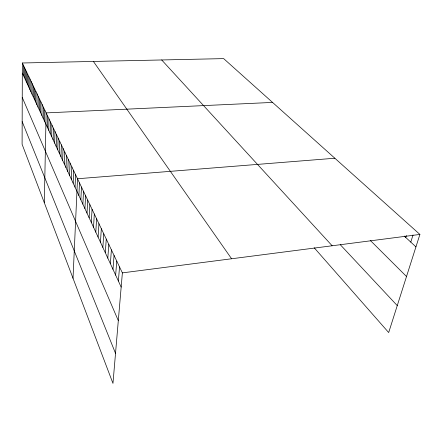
<?xml version="1.0" encoding="UTF-8"?>
<svg xmlns="http://www.w3.org/2000/svg" width="442" height="442" viewBox="0 0 442 442"><rect width="100%" height="100%" fill="white"/><g stroke="black" fill="none" stroke-linecap="round" stroke-linejoin="round"><path stroke-width="0.66" d="M22.343 62.991L22.1 144.285L112.964 383.385L122.379 272.88L22.343 62.991L223.658 58.615L419.9 234.431L388.684 332.55L314.212 247.774M23.343 75.328L23.382 65.167M24.387 77.588L24.432 67.372M25.443 79.875L25.498 69.604M26.514 82.195L26.575 71.869M27.603 84.549L27.675 74.168M28.702 86.93L28.78 76.499M29.818 89.35L29.907 78.864M30.951 91.803L31.05 81.256M32.1 94.29L32.211 83.687M33.266 96.809L33.382 86.151M34.448 99.367L34.575 88.654M35.647 101.964L35.785 91.19M36.863 104.599L37.012 93.765M38.1 107.268L38.255 96.378M39.355 109.981L39.52 99.03M40.625 112.732L40.802 101.721M41.913 115.528L42.106 104.456M43.222 118.362L43.426 107.229M44.554 121.241L44.769 110.041M44.31 202.729L46.134 112.903L272.543 102.411M47.305 127.197L47.548 115.87M48.73 130.274L48.985 118.887M50.178 133.407L50.443 121.953M51.648 136.589L51.929 125.069M53.139 139.821L53.438 128.235M54.659 143.109L54.974 131.451M56.2 146.451L56.532 134.727M57.769 149.849L58.117 138.053M59.366 153.302L59.731 141.434M60.99 156.816L61.372 144.877M62.642 160.385L63.04 148.379M64.322 164.021L64.742 151.943M66.029 167.722L66.466 155.573M67.77 171.485L68.228 159.264M69.538 175.319L70.018 163.021M71.339 179.214L71.842 166.844M73.173 183.187L73.698 170.739M75.041 187.231L75.588 174.706M73.024 278.289L77.516 178.745L334.854 158.236M78.88 195.541L79.477 182.861M80.858 199.817L81.477 187.06M82.869 204.171L83.51 191.331M84.919 208.607L85.588 195.69M87.008 213.127L87.704 200.132M89.14 217.74L89.864 204.663M91.312 222.442L92.069 209.281M93.527 227.238L94.312 213.994M95.787 232.133L96.605 218.807M98.096 237.122L98.947 223.713M100.445 242.216L101.334 228.724M102.848 247.415L103.771 233.84M105.301 252.725L106.262 239.061M107.809 258.145L108.804 244.398M110.367 263.681L111.401 249.846M112.981 269.338L114.053 255.415M115.649 275.117L116.765 261.106M118.379 281.029L119.539 266.929M405.728 237.431L406.325 235.487M410.784 242.111L413.027 234.945M122.379 272.88L419.9 234.431M404.237 236.05L415.939 246.879M370.308 240.431L406.513 276.51M340.29 244.708L397.259 305.604M161.689 59.957L332.157 245.769M93.4 61.444L231.597 258.763M22.315 73.101L121.169 287.068M22.238 97.406L118.307 320.643M22.166 121.594L115.522 353.34"/></g></svg>
